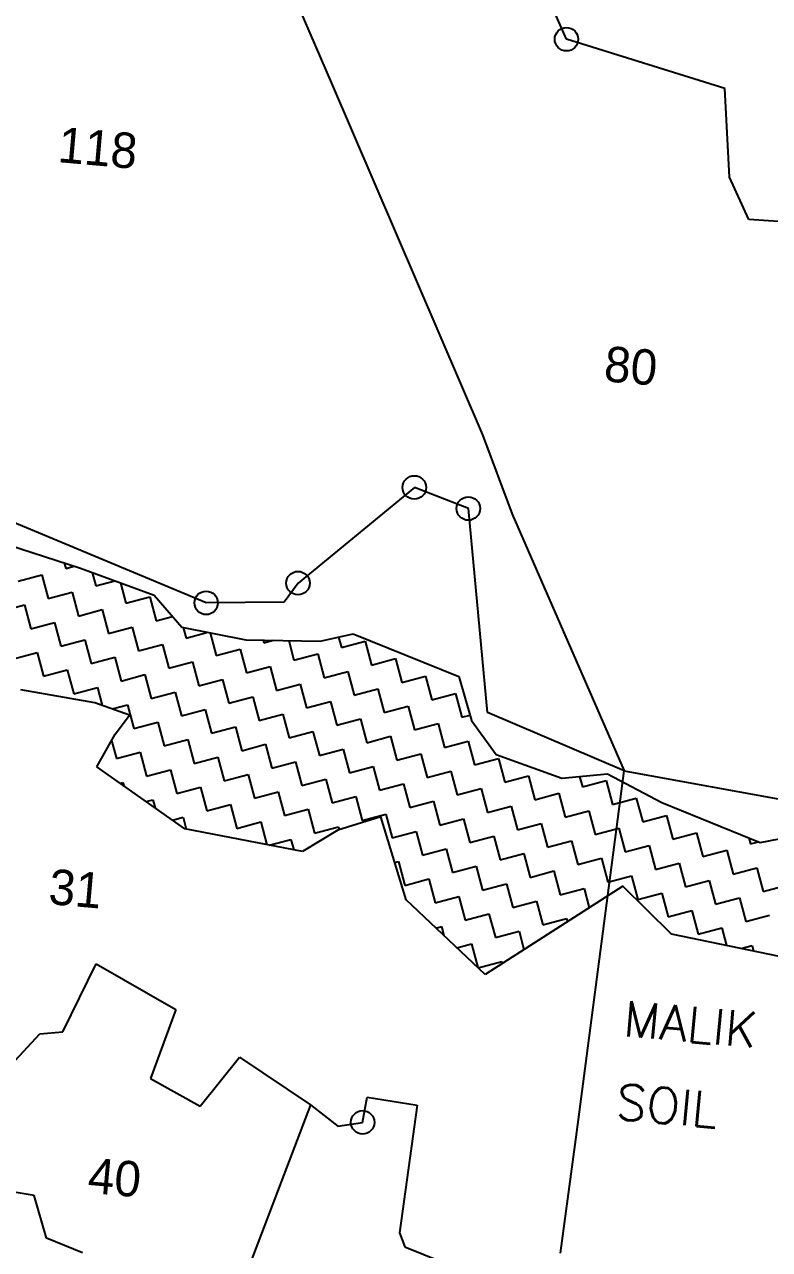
# Model space of a CAD drawing. Header units: metres. Extents: x 333510 to 337908, y 1785719 to 1790014.
# Drawn here: x 334846 to 335226, y 1788609 to 1789233 of the extents above; entities that cross this region are included whole.
import ezdxf

# ---------------------------------------------------------------- set-up
doc = ezdxf.new("R2010")
doc.units = ezdxf.units.M
doc.header["$MEASUREMENT"] = 0
for name, color, linetype in [('POLY_HATCH', 12, 'Continuous'), ('POLY_PARCEL', 6, 'Continuous'), ('TEXT_MAPIN', 7, 'Continuous'), ('TEXT_PARCEL', 7, 'Continuous')]:
    doc.layers.add(name, color=color, linetype=linetype)
doc.styles.get("Standard").update_dxf_attribs({"font": 'simplex.shx'})
doc.styles.add('TEXT_MAP', font='', dxfattribs={"height": 0.3})
doc.styles.get('TEXT_MAP').set_extended_font_data('Kruti Dev 050')

msp = doc.modelspace()

# ---------------------------------------------------------------- linework, layer by layer
for centre in [(335122.18, 1789225.93), (335044.63, 1788997.49), (335072.15, 1788986.76), (334985.32, 1788948.72), (334938.5, 1788938.68), (335018.26, 1788673.92)]:
    msp.add_circle(centre, 5.98)
at = {"layer": 'POLY_HATCH'}
for p, q in [((334803.62, 1788979.13), (334874.35, 1788956.38)), ((334874.35, 1788956.38), (334911.99, 1788942.61)), ((334911.99, 1788942.61), (334926.05, 1788926.28)), ((334926.05, 1788926.28), (334958.71, 1788919.88)), ((334958.71, 1788919.88), (334996.55, 1788919.08)), ((334996.55, 1788919.08), (335013.42, 1788922.9)), ((335013.42, 1788922.9), (335067.32, 1788901.17)), ((335067.32, 1788901.17), (335073.84, 1788878.78)), ((334881.69, 1788887.77), (334843.98, 1788894.39)), ((334899.37, 1788881.45), (334881.69, 1788887.77)), ((334892.18, 1788871.79), (334899.37, 1788881.45)), ((335073.84, 1788878.78), (335086.26, 1788861.32)), ((334882.78, 1788855.18), (334892.18, 1788871.79)), ((335086.26, 1788861.32), (335119.77, 1788849.27)), ((334927.57, 1788823.5), (334882.78, 1788855.18)), ((335119.77, 1788849.27), (335143.02, 1788851.46)), ((335143.02, 1788851.46), (335170.86, 1788836.89)), ((335170.86, 1788836.89), (335220.91, 1788816.53)), ((335027.57, 1788829.6), (335005.55, 1788822.82)), ((335040.49, 1788787.26), (335027.57, 1788829.6)), ((335220.91, 1788816.53), (335263.51, 1788824.9)), ((334987.61, 1788811.87), (334927.57, 1788823.5)), ((335005.55, 1788822.82), (334987.61, 1788811.87)), ((335150.97, 1788794.24), (335080.68, 1788749.34)), ((335175.78, 1788769.86), (335150.97, 1788794.24)), ((335080.68, 1788749.34), (335040.49, 1788787.26)), ((335235.75, 1788757.44), (335175.78, 1788769.86))]:
    msp.add_line(p, q, dxfattribs=at)
at = {"layer": 'POLY_HATCH', "linetype": 'Continuous'}
for p, q in [((334866.12, 1788959.03), (334866.88, 1788956.2)), ((334866.88, 1788956.2), (334871.27, 1788957.37)), ((334842.64, 1788949.73), (334854.76, 1788952.96)), ((334854.76, 1788952.96), (334858, 1788940.85)), ((334880.4, 1788954.17), (334882.23, 1788947.32)), ((334882.23, 1788947.32), (334891.99, 1788949.93)), ((334858, 1788940.85), (334870.12, 1788944.08)), ((334870.12, 1788944.08), (334873.35, 1788931.97)), ((334894.79, 1788948.9), (334897.59, 1788938.44)), ((334833.76, 1788934.37), (334845.88, 1788937.61)), ((334845.88, 1788937.61), (334849.12, 1788925.49)), ((334897.59, 1788938.44), (334909.7, 1788941.68)), ((334909.7, 1788941.68), (334912.94, 1788929.56)), ((334873.35, 1788931.97), (334885.47, 1788935.21)), ((334885.47, 1788935.21), (334888.71, 1788923.09)), ((334912.94, 1788929.56), (334921.3, 1788931.8)), ((334849.12, 1788925.49), (334861.24, 1788928.73)), ((334861.24, 1788928.73), (334864.47, 1788916.61)), ((334888.71, 1788923.09), (334900.82, 1788926.33)), ((334900.82, 1788926.33), (334904.06, 1788914.21)), ((334926.84, 1788926.12), (334928.3, 1788920.69)), ((334864.47, 1788916.61), (334876.59, 1788919.85)), ((334876.59, 1788919.85), (334879.83, 1788907.73)), ((334928.3, 1788920.69), (334939.42, 1788923.66)), ((334940.54, 1788923.44), (334943.65, 1788911.81)), ((334967.51, 1788919.7), (334967.89, 1788918.28)), ((334967.89, 1788918.28), (334972.76, 1788919.59)), ((334980.56, 1788919.42), (334983.24, 1788909.4)), ((335006.04, 1788921.23), (335007.47, 1788915.88)), ((335007.47, 1788915.88), (335019.59, 1788919.12)), ((335019.59, 1788919.12), (335022.83, 1788907)), ((334840.24, 1788910.14), (334852.36, 1788913.37)), ((334852.36, 1788913.37), (334855.6, 1788901.26)), ((334904.06, 1788914.21), (334916.18, 1788917.45)), ((334916.18, 1788917.45), (334919.42, 1788905.33)), ((334943.65, 1788911.81), (334955.77, 1788915.04)), ((334955.77, 1788915.04), (334959.01, 1788902.93)), ((334983.24, 1788909.4), (334995.36, 1788912.64)), ((334995.36, 1788912.64), (334998.6, 1788900.52)), ((334879.83, 1788907.73), (334891.95, 1788910.97)), ((334891.95, 1788910.97), (334895.18, 1788898.85)), ((334919.42, 1788905.33), (334931.53, 1788908.57)), ((334931.53, 1788908.57), (334934.77, 1788896.45)), ((334959.01, 1788902.93), (334971.12, 1788906.17)), ((334971.12, 1788906.17), (334974.36, 1788894.05)), ((335022.83, 1788907), (335034.95, 1788910.24)), ((335034.95, 1788910.24), (335038.18, 1788898.12)), ((334855.6, 1788901.26), (334867.71, 1788904.5)), ((334867.71, 1788904.5), (334870.95, 1788892.38)), ((334895.18, 1788898.85), (334907.3, 1788902.09)), ((334907.3, 1788902.09), (334910.54, 1788889.98)), ((334934.77, 1788896.45), (334946.89, 1788899.69)), ((334946.89, 1788899.69), (334950.13, 1788887.57)), ((334998.6, 1788900.52), (335010.71, 1788903.76)), ((335010.71, 1788903.76), (335013.95, 1788891.65)), ((335038.18, 1788898.12), (335050.3, 1788901.36)), ((335050.3, 1788901.36), (335053.54, 1788889.24)), ((334870.95, 1788892.38), (334883.07, 1788895.62)), ((334883.07, 1788895.62), (334885.53, 1788886.39)), ((334910.54, 1788889.98), (334922.66, 1788893.21)), ((334922.66, 1788893.21), (334925.89, 1788881.1)), ((334974.36, 1788894.05), (334986.48, 1788897.29)), ((334986.48, 1788897.29), (334989.72, 1788885.17)), ((335013.95, 1788891.65), (335026.07, 1788894.88)), ((335026.07, 1788894.88), (335029.3, 1788882.77)), ((334950.13, 1788887.57), (334962.24, 1788890.81)), ((334962.24, 1788890.81), (334965.48, 1788878.69)), ((334989.72, 1788885.17), (335001.83, 1788888.41)), ((335001.83, 1788888.41), (335005.07, 1788876.29)), ((335053.54, 1788889.24), (335065.66, 1788892.48)), ((335065.66, 1788892.48), (335068.89, 1788880.36)), ((334890.5, 1788884.62), (334898.42, 1788886.74)), ((334898.42, 1788886.74), (334901.66, 1788874.62)), ((334925.89, 1788881.1), (334938.01, 1788884.33)), ((334938.01, 1788884.33), (334941.25, 1788872.22)), ((334965.48, 1788878.69), (334977.6, 1788881.93)), ((334977.6, 1788881.93), (334980.84, 1788869.81)), ((335029.3, 1788882.77), (335041.42, 1788886)), ((335041.42, 1788886), (335044.66, 1788873.89)), ((335068.89, 1788880.36), (335073.06, 1788881.48)), ((334901.66, 1788874.62), (334913.78, 1788877.86)), ((334913.78, 1788877.86), (334917.01, 1788865.74)), ((334941.25, 1788872.22), (334953.37, 1788875.46)), ((334953.37, 1788875.46), (334956.6, 1788863.34)), ((335005.07, 1788876.29), (335017.19, 1788879.53)), ((335017.19, 1788879.53), (335020.43, 1788867.41)), ((335044.66, 1788873.89), (335056.78, 1788877.13)), ((335056.78, 1788877.13), (335060.01, 1788865.01)), ((334890.31, 1788868.5), (334892.78, 1788859.27)), ((334917.01, 1788865.74), (334929.13, 1788868.98)), ((334929.13, 1788868.98), (334932.37, 1788856.86)), ((334980.84, 1788869.81), (334992.95, 1788873.05)), ((334992.95, 1788873.05), (334996.19, 1788860.94)), ((335020.43, 1788867.41), (335032.54, 1788870.65)), ((335032.54, 1788870.65), (335035.78, 1788858.53)), ((335060.01, 1788865.01), (335072.13, 1788868.25)), ((335072.13, 1788868.25), (335075.37, 1788856.13)), ((334892.78, 1788859.27), (334904.9, 1788862.5)), ((334904.9, 1788862.5), (334908.14, 1788850.39)), ((334956.6, 1788863.34), (334968.72, 1788866.58)), ((334968.72, 1788866.58), (334971.96, 1788854.46)), ((334996.19, 1788860.94), (335008.31, 1788864.17)), ((335008.31, 1788864.17), (335011.55, 1788852.06)), ((334932.37, 1788856.86), (334944.49, 1788860.1)), ((334944.49, 1788860.1), (334947.72, 1788847.98)), ((334971.96, 1788854.46), (334984.08, 1788857.7)), ((334984.08, 1788857.7), (334987.31, 1788845.58)), ((335035.78, 1788858.53), (335047.9, 1788861.77)), ((335047.9, 1788861.77), (335051.14, 1788849.65)), ((335075.37, 1788856.13), (335087.49, 1788859.37)), ((335087.49, 1788859.37), (335090.72, 1788847.25)), ((334908.14, 1788850.39), (334920.25, 1788853.62)), ((334920.25, 1788853.62), (334923.49, 1788841.51)), ((334947.72, 1788847.98), (334959.84, 1788851.22)), ((334959.84, 1788851.22), (334963.08, 1788839.1)), ((335011.55, 1788852.06), (335023.66, 1788855.29)), ((335023.66, 1788855.29), (335026.9, 1788843.18)), ((335051.14, 1788849.65), (335063.25, 1788852.89)), ((335063.25, 1788852.89), (335066.49, 1788840.77)), ((335090.72, 1788847.25), (335102.84, 1788850.49)), ((335102.84, 1788850.49), (335106.08, 1788838.37)), ((335128.9, 1788850.13), (335130.31, 1788844.85)), ((334894.66, 1788846.79), (334896.02, 1788847.15)), ((334896.02, 1788847.15), (334896.46, 1788845.51)), ((334923.49, 1788841.51), (334935.61, 1788844.75)), ((334935.61, 1788844.75), (334938.85, 1788832.63)), ((334987.31, 1788845.58), (334999.43, 1788848.82)), ((334999.43, 1788848.82), (335002.67, 1788836.7)), ((335026.9, 1788843.18), (335039.02, 1788846.42)), ((335039.02, 1788846.42), (335042.26, 1788834.3)), ((335066.49, 1788840.77), (335078.61, 1788844.01)), ((335078.61, 1788844.01), (335081.85, 1788831.9)), ((335130.31, 1788844.85), (335142.43, 1788848.08)), ((335142.43, 1788848.08), (335145.67, 1788835.97)), ((334907.98, 1788837.36), (334911.37, 1788838.27)), ((334911.37, 1788838.27), (334912.46, 1788834.19)), ((334963.08, 1788839.1), (334975.2, 1788842.34)), ((334975.2, 1788842.34), (334978.43, 1788830.23)), ((335002.67, 1788836.7), (335014.78, 1788839.94)), ((335014.78, 1788839.94), (335018.02, 1788827.82)), ((335042.26, 1788834.3), (335054.37, 1788837.54)), ((335054.37, 1788837.54), (335057.61, 1788825.42)), ((335106.08, 1788838.37), (335118.2, 1788841.61)), ((335118.2, 1788841.61), (335121.43, 1788829.49)), ((335145.67, 1788835.97), (335157.78, 1788839.21)), ((335157.78, 1788839.21), (335161.02, 1788827.09)), ((334938.85, 1788832.63), (334950.96, 1788835.87)), ((334950.96, 1788835.87), (334954.2, 1788823.75)), ((334978.43, 1788830.23), (334990.55, 1788833.46)), ((334990.55, 1788833.46), (334993.79, 1788821.35)), ((335018.02, 1788827.82), (335030.14, 1788831.06)), ((335030.14, 1788831.06), (335033.38, 1788818.94)), ((335081.85, 1788831.9), (335093.96, 1788835.13)), ((335093.96, 1788835.13), (335097.2, 1788823.02)), ((335121.43, 1788829.49), (335133.55, 1788832.73)), ((335133.55, 1788832.73), (335136.79, 1788820.61)), ((334921.3, 1788827.94), (334926.73, 1788829.39)), ((334926.73, 1788829.39), (334928.34, 1788823.36)), ((334954.2, 1788823.75), (334966.32, 1788826.99)), ((334966.32, 1788826.99), (334969.41, 1788815.4)), ((334993.79, 1788821.35), (335005.91, 1788824.58)), ((335005.91, 1788824.58), (335006.31, 1788823.05)), ((335057.61, 1788825.42), (335069.73, 1788828.66)), ((335069.73, 1788828.66), (335072.97, 1788816.54)), ((335097.2, 1788823.02), (335109.32, 1788826.25)), ((335109.32, 1788826.25), (335112.56, 1788814.14)), ((335161.02, 1788827.09), (335173.14, 1788830.33)), ((335173.14, 1788830.33), (335176.38, 1788818.21)), ((335200.58, 1788824.8), (335200.61, 1788824.69)), ((335200.61, 1788824.69), (335200.76, 1788824.73)), ((334970.64, 1788815.16), (334981.67, 1788818.11)), ((334981.67, 1788818.11), (334983.11, 1788812.75)), ((335033.38, 1788818.94), (335045.49, 1788822.18)), ((335045.49, 1788822.18), (335048.73, 1788810.06)), ((335072.97, 1788816.54), (335085.08, 1788819.78)), ((335085.08, 1788819.78), (335088.32, 1788807.66)), ((335136.79, 1788820.61), (335148.91, 1788823.85)), ((335148.91, 1788823.85), (335152.14, 1788811.73)), ((335176.38, 1788818.21), (335188.49, 1788821.45)), ((335188.49, 1788821.45), (335191.73, 1788809.33)), ((335215.15, 1788818.88), (335215.97, 1788815.81)), ((335048.73, 1788810.06), (335060.85, 1788813.3)), ((335060.85, 1788813.3), (335064.09, 1788801.19)), ((335112.56, 1788814.14), (335124.67, 1788817.38)), ((335124.67, 1788817.38), (335127.91, 1788805.26)), ((335152.14, 1788811.73), (335164.26, 1788814.97)), ((335164.26, 1788814.97), (335167.5, 1788802.86)), ((335191.73, 1788809.33), (335203.85, 1788812.57)), ((335203.85, 1788812.57), (335207.09, 1788800.45)), ((335215.97, 1788815.81), (335220.03, 1788816.89)), ((335034.67, 1788806.31), (335036.62, 1788806.83)), ((335036.62, 1788806.83), (335039.85, 1788794.71)), ((335088.32, 1788807.66), (335100.44, 1788810.9)), ((335100.44, 1788810.9), (335103.68, 1788798.78)), ((335127.91, 1788805.26), (335140.03, 1788808.5)), ((335140.03, 1788808.5), (335143.26, 1788796.38)), ((335167.5, 1788802.86), (335179.62, 1788806.09)), ((335179.62, 1788806.09), (335182.85, 1788793.98)), ((335064.09, 1788801.19), (335076.2, 1788804.42)), ((335076.2, 1788804.42), (335079.44, 1788792.31)), ((335103.68, 1788798.78), (335115.79, 1788802.02)), ((335115.79, 1788802.02), (335119.03, 1788789.9)), ((335143.26, 1788796.38), (335155.38, 1788799.62)), ((335155.38, 1788799.62), (335158.62, 1788787.5)), ((335207.09, 1788800.45), (335219.2, 1788803.69)), ((335219.2, 1788803.69), (335222.44, 1788791.57)), ((335039.85, 1788794.71), (335051.97, 1788797.95)), ((335051.97, 1788797.95), (335055.21, 1788785.83)), ((335079.44, 1788792.31), (335091.56, 1788795.54)), ((335091.56, 1788795.54), (335094.8, 1788783.43)), ((335119.03, 1788789.9), (335131.15, 1788793.14)), ((335131.15, 1788793.14), (335133.79, 1788783.26)), ((335182.85, 1788793.98), (335194.97, 1788797.21)), ((335194.97, 1788797.21), (335198.21, 1788785.1)), ((335222.44, 1788791.57), (335234.56, 1788794.81)), ((335055.21, 1788785.83), (335067.33, 1788789.07)), ((335067.33, 1788789.07), (335070.56, 1788776.95)), ((335158.62, 1788787.5), (335170.74, 1788790.74)), ((335170.74, 1788790.74), (335173.97, 1788778.62)), ((335198.21, 1788785.1), (335210.33, 1788788.33)), ((335210.33, 1788788.33), (335213.56, 1788776.22)), ((335094.8, 1788783.43), (335106.91, 1788786.67)), ((335106.91, 1788786.67), (335110.15, 1788774.55)), ((335173.97, 1788778.62), (335186.09, 1788781.86)), ((335186.09, 1788781.86), (335189.33, 1788769.74)), ((335070.56, 1788776.95), (335082.68, 1788780.19)), ((335082.68, 1788780.19), (335085.92, 1788768.07)), ((335110.15, 1788774.55), (335122.27, 1788777.79)), ((335122.27, 1788777.79), (335122.7, 1788776.18)), ((335213.56, 1788776.22), (335225.68, 1788779.46)), ((335055.64, 1788772.96), (335058.45, 1788773.71)), ((335058.45, 1788773.71), (335059.66, 1788769.17)), ((335085.92, 1788768.07), (335098.03, 1788771.31)), ((335098.03, 1788771.31), (335100.52, 1788762.02)), ((335189.33, 1788769.74), (335201.45, 1788772.98)), ((335201.45, 1788772.98), (335203.83, 1788764.05)), ((335066.36, 1788762.85), (335073.8, 1788764.83)), ((335073.8, 1788764.83), (335077.02, 1788752.8)), ((335211.04, 1788762.56), (335216.8, 1788764.1)), ((335216.8, 1788764.1), (335217.57, 1788761.21)), ((335077.09, 1788752.73), (335089.16, 1788755.96)), ((335089.16, 1788755.96), (335089.43, 1788754.93))]:
    msp.add_line(p, q, dxfattribs=at)
at = {"layer": 'POLY_PARCEL'}
for p, q in [((334944.66, 1789337.43), (335002.2, 1789203.95)), ((335122.18, 1789225.93), (335088.02, 1789303.87)), ((335202.99, 1789200.83), (335122.18, 1789225.93)), ((335002.2, 1789203.95), (335002.2, 1789203.95)), ((335002.2, 1789203.95), (335079.36, 1789024.28)), ((335205.24, 1789155.7), (335202.99, 1789200.83)), ((335215.1, 1789134.1), (335205.24, 1789155.7)), ((335301.04, 1789127.9), (335215.1, 1789134.1)), ((335079.36, 1789024.28), (335094.57, 1788983.83)), ((334938.5, 1788938.68), (334800.27, 1788996.24)), ((335044.63, 1788997.49), (334985.32, 1788948.72)), ((335072.15, 1788986.76), (335044.63, 1788997.49)), ((335081.91, 1788882.85), (335072.15, 1788986.76)), ((335094.57, 1788983.83), (335151.53, 1788853.01)), ((334985.32, 1788948.72), (334978.2, 1788939.09)), ((334978.2, 1788939.09), (334938.5, 1788938.68)), ((335151.53, 1788853.01), (335081.91, 1788882.85)), ((335127.47, 1788668.91), (335151.53, 1788853.01)), ((335151.53, 1788853.01), (335285.01, 1788828.87)), ((335151.53, 1788853.01), (335151.53, 1788853.01)), ((335151.53, 1788853.01), (335151.53, 1788853.01)), ((334865.39, 1788720.12), (334882.43, 1788754.63)), ((334882.43, 1788754.63), (334923.08, 1788731.47)), ((334923.08, 1788731.47), (334910.18, 1788696.25)), ((334839.06, 1788703.22), (334853.75, 1788719.05)), ((334853.75, 1788719.05), (334865.39, 1788720.12)), ((334935.52, 1788682.13), (334955.41, 1788707.09)), ((334955.41, 1788707.09), (334991.72, 1788682.81)), ((334910.18, 1788696.25), (334935.52, 1788682.13)), ((334991.72, 1788682.81), (334961.35, 1788602.97)), ((334991.72, 1788682.81), (335005.57, 1788671.91)), ((335018.26, 1788673.92), (335020.65, 1788686.78)), ((335020.65, 1788686.78), (335046.06, 1788682.64)), ((335046.06, 1788682.64), (335037, 1788617.58)), ((335005.57, 1788671.91), (335018.26, 1788673.92)), ((335119.1, 1788607.23), (335127.47, 1788668.91)), ((335127.47, 1788668.91), (335127.47, 1788668.91)), ((334850.74, 1788636.71), (334804.37, 1788644.21)), ((334857.15, 1788614.94), (334850.74, 1788636.71)), ((334875.47, 1788607.35), (334857.15, 1788614.94)), ((335037, 1788617.58), (335037, 1788617.58)), ((335037, 1788617.58), (335039.71, 1788610.53)), ((335039.71, 1788610.53), (335111.28, 1788581.72))]:
    msp.add_line(p, q, dxfattribs=at)

# ---------------------------------------------------------------- texts
at = {"layer": 'TEXT_MAPIN'}
for s, p in [('MALIK', (335150.65, 1788717.93)), ('SOIL', (335146.91, 1788675.62))]:
    msp.add_text(s, height=18.061, rotation=354.96115, dxfattribs=at).set_placement(p)
at = {"layer": 'TEXT_PARCEL', "style": 'TEXT_MAP'}
for s, p in [('118', (334862.41, 1789163.34)), ('80', (335140.84, 1789051.67)), ('31', (334857.71, 1788785.22)), ('40', (334877.67, 1788638))]:
    msp.add_text(s, height=18.061, rotation=354.96115, dxfattribs=at).set_placement(p)

doc.saveas('drawing.dxf')
